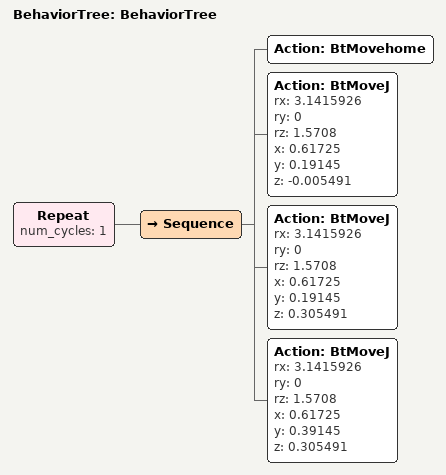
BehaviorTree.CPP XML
<?xml version="1.0"?>
<root main_tree_to_execute="BehaviorTree">
    <BehaviorTree ID="BehaviorTree">
        <Repeat num_cycles="1">
            <Sequence>
                <Action ID="BtMovehome"/>
                <Action ID="BtMoveJ" rx="3.1415926" ry="0" rz="1.5708" x="0.61725" y="0.19145" z="-0.005491"/>
                <Action ID="BtMoveJ" rx="3.1415926" ry="0" rz="1.5708" x="0.61725" y="0.19145" z="0.305491"/>
                <Action ID="BtMoveJ" rx="3.1415926" ry="0" rz="1.5708" x="0.61725" y="0.39145" z="0.305491"/>
            </Sequence>
        </Repeat>
    </BehaviorTree>
</root>
